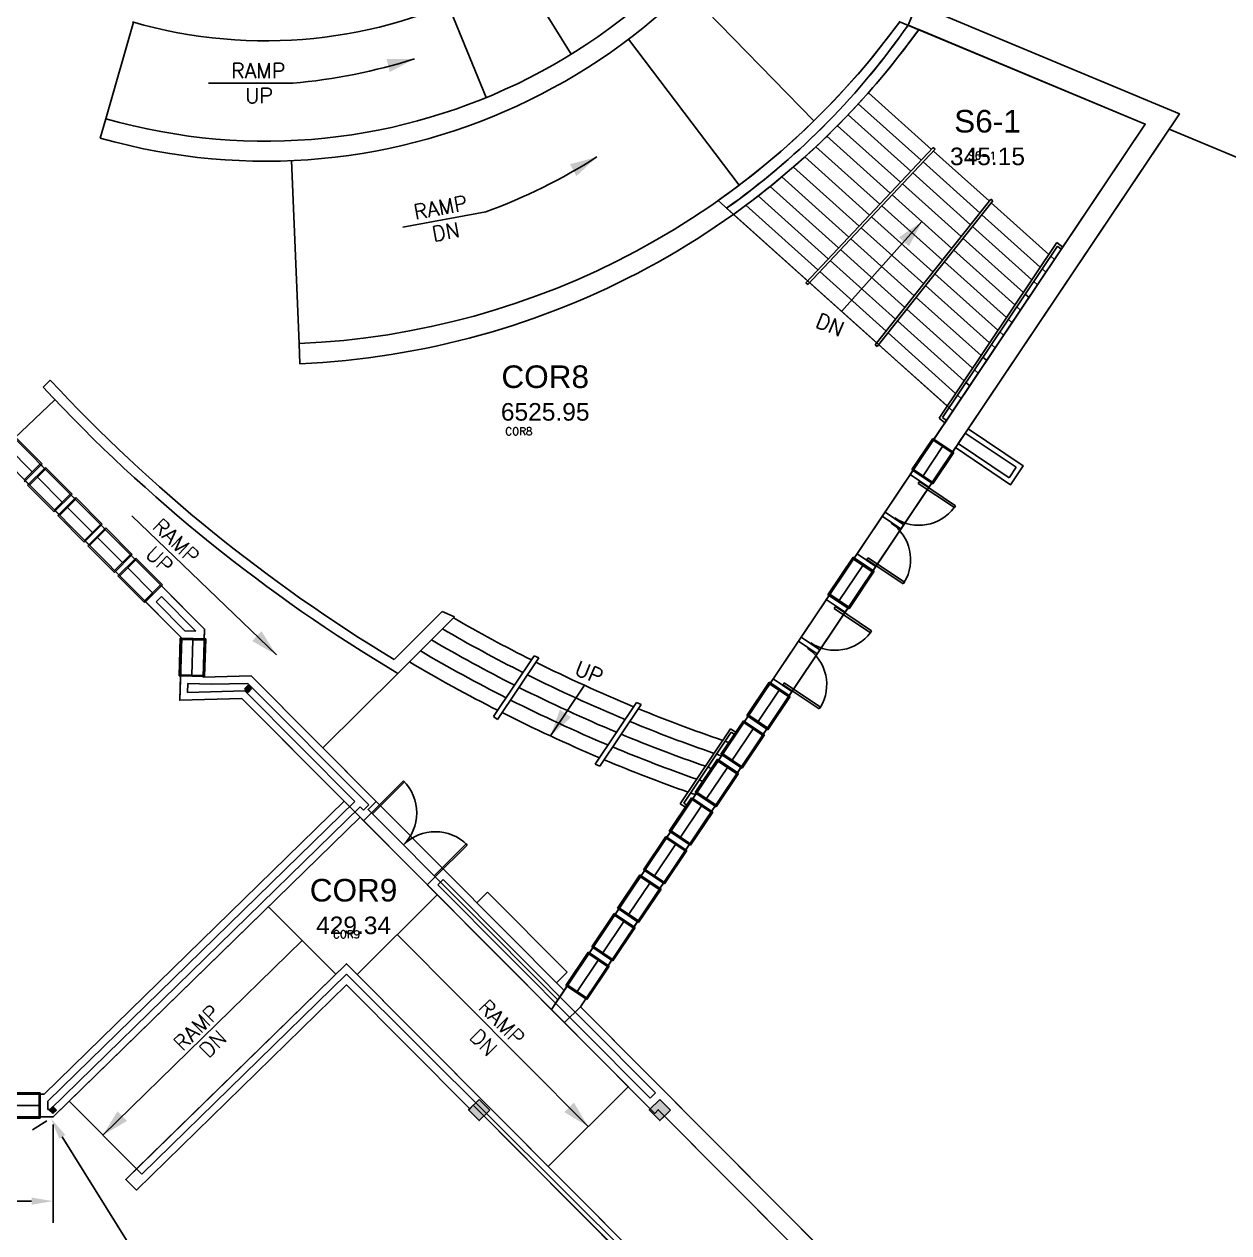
# Model space of a CAD drawing. Header units: inches. Extents: x -2145 to 3863, y -18090 to 4650.
# Drawn here: x 1543 to 2503, y -17205 to -16242 of the extents above; entities that cross this region are included whole.
import ezdxf
from ezdxf.enums import TextEntityAlignment as Align

# ---------------------------------------------------------------- set-up
doc = ezdxf.new("R2010")
doc.units = ezdxf.units.IN
doc.header["$LTSCALE"] = 48
doc.header["$MEASUREMENT"] = 0
doc.layers.get('Defpoints').update_dxf_attribs({"linetype": 'CONTINUOUS'})
for name, color, linetype in [('A-COLS', 1, 'CONTINUOUS'), ('A-COLS-GRID', 41, 'CONTINUOUS'), ('A-DOOR', 30, 'CONTINUOUS'), ('A-FLOR-STRS', 30, 'CONTINUOUS'), ('A-FURN', 41, 'CONTINUOUS'), ('A-ROOF', 1, 'CONTINUOUS'), ('A-WALLS', 1, 'CONTINUOUS'), ('A-WIN', 30, 'CONTINUOUS'), ('CAFM_BLDG_OTLN', 41, 'CONTINUOUS'), ('CAFM_Gross', 200, 'CONTINUOUS'), ('CAFM_ID', 8, 'CONTINUOUS'), ('CAFM_MeasuredGross', 50, 'CONTINUOUS'), ('CAFM_SPACE', 5, 'CONTINUOUS'), ('CAFM_Space_Label', 7, 'CONTINUOUS'), ('CAFM_SPACE_OLD', 7, 'CONTINUOUS'), ('DIM', 7, 'CONTINUOUS')]:
    doc.layers.add(name, color=color, linetype=linetype)
doc.styles.add('AISD-Dim', font='txt.shx', dxfattribs={"width": 0.85})
doc.styles.add('CAFM-TXT', font='txt.shx', dxfattribs={"height": 6})
doc.styles.add('ROMANS', font='ROMANS.shx')
doc.dimstyles.get("Standard").update_dxf_attribs({"dimtxt": 0.18, "dimasz": 0.18, "dimexe": 0.18, "dimexo": 0.0625, "dimgap": 0.09, "dimtad": 0, "dimtih": 1, "dimtoh": 1, "dimdec": 4, "dimzin": 0, "dimdsep": 46, "dimtxsty": 'STANDARD', "dimcen": 0.09, "dimadec": 0, "dimazin": 0, "dimtfac": 1, "dimtdec": 4, "dimtofl": 0, "dimtmove": 0, "dimatfit": 3, "dimfxl": 1, "dimtolj": 1, "dimtzin": 0, "dimarcsym": 0})

# ---------------------------------------------------------------- blocks, each defined once
blk = doc.blocks.new('*D79')
at = {"layer": 'Defpoints', "color": 0, "transparency": 16777216}
for p in [(702.6, -17113.59), (1565.93, -17112.47), (1565.93, -17179.6)]:
    blk.add_point(p, dxfattribs=at)
at = {"layer": 'DIM', "color": 140, "lineweight": -2, "transparency": 16777216}
for p, q in [((702.6, -17119.59), (702.6, -17196.88)), ((1565.93, -17118.47), (1565.93, -17196.88)), ((719.88, -17179.6), (1548.65, -17179.6))]:
    blk.add_line(p, q, dxfattribs=at)
at = {"layer": 'DIM', "color": 140, "transparency": 16777216}
for points in [[(719.88, -17176.72), (719.88, -17182.48), (702.6, -17179.6)], [(1548.65, -17176.72), (1548.65, -17182.48), (1565.93, -17179.6)]]:
    blk.add_solid(points, dxfattribs=at)
at = {"layer": 'DIM', "color": 50, "transparency": 16777216, "insert": (1134.26, -17167.6), "char_height": 12, "attachment_point": 5, "style": 'AISD-Dim'}
blk.add_mtext('\\A1;71\'-11"', dxfattribs=at)
blk = doc.blocks.new('*D80')
at = {"layer": 'Defpoints', "color": 0, "transparency": 16777216}
for p in [(1565.93, -17112.47), (1743.54, -17401.86), (1745.44, -17400.67)]:
    blk.add_point(p, dxfattribs=at)
at = {"layer": 'DIM', "color": 140, "lineweight": -2, "transparency": 16777216}
for p, q in [((1560.84, -17115.64), (1549.35, -17122.79)), ((1573.16, -17128.32), (1734.4, -17387.19)), ((1740.35, -17403.84), (1728.87, -17410.99))]:
    blk.add_line(p, q, dxfattribs=at)
at = {"layer": 'DIM', "color": 140, "transparency": 16777216}
for points in [[(1575.6, -17126.8), (1570.71, -17129.84), (1564.02, -17113.65)], [(1736.85, -17385.67), (1731.96, -17388.71), (1743.54, -17401.86)]]:
    blk.add_solid(points, dxfattribs=at)
at = {"layer": 'DIM', "color": 50, "transparency": 16777216, "insert": (1663.97, -17251.41), "char_height": 12, "attachment_point": 5, "rotation": 301.91762, "style": 'AISD-Dim'}
blk.add_mtext('\\A1;28\'-4"', dxfattribs=at)

msp = doc.modelspace()

# ---------------------------------------------------------------- linework, layer by layer
at = {"layer": 'A-COLS'}
for p, q in [((1718.47, -16771.29), (1721.3, -16768.47)), ((1721.3, -16768.47), (1724.13, -16771.3)), ((1721.29, -16774.12), (1718.47, -16771.29)), ((1724.13, -16771.3), (1721.29, -16774.12)), ((1562.76, -17106.96), (1565.6, -17104.14)), ((1565.59, -17109.79), (1562.76, -17106.96)), ((1568.42, -17106.97), (1565.59, -17109.79)), ((1565.6, -17104.14), (1568.42, -17106.97)), ((1897.1, -17106.93), (1905.6, -17098.46)), ((1905.56, -17115.43), (1897.1, -17106.93)), ((1914.07, -17106.96), (1905.56, -17115.43)), ((1905.6, -17098.46), (1914.07, -17106.96)), ((2041.13, -17106.93), (2049.63, -17098.46)), ((2049.6, -17115.43), (2041.13, -17106.93)), ((2058.1, -17106.96), (2049.6, -17115.43)), ((2049.63, -17098.46), (2058.1, -17106.96))]:
    msp.add_line(p, q, dxfattribs=at)
at = {"layer": 'A-COLS-GRID'}
for points in [[(1718.47, -16771.29), (1721.3, -16768.47), (1721.29, -16774.12), (1724.13, -16771.3)], [(1562.76, -17106.96), (1565.6, -17104.14), (1565.59, -17109.79), (1568.42, -17106.97)], [(1897.1, -17106.93), (1905.6, -17098.46), (1905.56, -17115.43), (1914.07, -17106.96)], [(2041.13, -17106.93), (2049.63, -17098.46), (2049.6, -17115.43), (2058.1, -17106.96)]]:
    msp.add_solid(points, dxfattribs=at)
at = {"layer": 'A-DOOR'}
for p, q in [((2255.61, -16607.54), (2256.56, -16606.13)), ((2256.56, -16606.13), (2285.41, -16625.5)), ((2284.46, -16626.91), (2255.61, -16607.54)), ((2285.41, -16625.5), (2284.46, -16626.91)), ((2215.75, -16666.93), (2214.8, -16668.34)), ((2214.8, -16668.34), (2243.65, -16687.7)), ((2244.6, -16686.29), (2215.75, -16666.93)), ((2243.65, -16687.7), (2244.6, -16686.29)), ((2188.73, -16707.18), (2189.68, -16705.77)), ((2217.58, -16726.54), (2188.73, -16707.18)), ((2189.68, -16705.77), (2218.53, -16725.13)), ((2218.53, -16725.13), (2217.58, -16726.54)), ((2148.87, -16766.57), (2147.93, -16767.98)), ((2147.93, -16767.98), (2176.78, -16787.34)), ((2177.72, -16785.93), (2148.87, -16766.57)), ((2176.78, -16787.34), (2177.72, -16785.93)), ((1819.74, -16870.14), (1845.25, -16844.74)), ((1846.04, -16845.54), (1820.53, -16870.94)), ((1845.25, -16844.74), (1846.04, -16845.54)), ((1820.53, -16870.94), (1819.74, -16870.14)), ((1895.26, -16894.96), (1869.75, -16920.36)), ((1896.06, -16895.76), (1895.26, -16894.96)), ((1870.55, -16921.16), (1896.06, -16895.76)), ((1869.75, -16920.36), (1870.55, -16921.16))]:
    msp.add_line(p, q, dxfattribs=at)
for centre, major_axis, start_param, end_param in [((2256.41, -16606.04), (-24.69, 24.69), 1.765051, 3.287275), ((2189.54, -16705.67), (-24.69, 24.69), 1.765051, 3.287275), ((1819.74, -16870.14), (-25.46, 25.46), 3.139498, 4.710295), ((1870.55, -16921.16), (25.46, 25.46), 6.281091, 7.851887)]:
    msp.add_ellipse(centre, major_axis=major_axis, ratio=1, start_param=start_param, end_param=end_param, dxfattribs=at)
at = {"layer": 'A-DOOR', "extrusion": (0, 0, -1)}
for centre in [(2214.66, -16668.24), (2147.78, -16767.88)]:
    msp.add_ellipse(centre, major_axis=(24.69, 24.69), ratio=1, start_param=-0.194255, end_param=1.327968, dxfattribs=at)
at = {"layer": 'A-FLOR-STRS'}
for p, q in [((1936.89, -16197.47), (1978.92, -16265.54)), ((2070.5, -16214.15), (2172.51, -16318.6)), ((1880.73, -16226.07), (1911.06, -16300.1)), ((1607.86, -16316.94), (1629.8, -16240.01)), ((2024.7, -16253.56), (2112.78, -16370)), ((1756.96, -16288.68), (1689.85, -16288.68)), ((2266.28, -16341.34), (2215.91, -16296.2)), ((2258.05, -16350.08), (2207.88, -16305.11)), ((2249.81, -16358.81), (2199.68, -16313.87)), ((2241.58, -16367.55), (2191.3, -16322.49)), ((2233.35, -16376.28), (2182.77, -16330.95)), ((2267.65, -16339.89), (2166.11, -16447.62)), ((2269.14, -16341.22), (2167.6, -16448.95)), ((2225.11, -16385.02), (2174.06, -16339.26)), ((2269.14, -16341.22), (2267.65, -16339.89)), ((2312.44, -16382.72), (2267.77, -16342.68)), ((1762.15, -16496.16), (1755.85, -16350.29)), ((2208.65, -16402.49), (2156.14, -16355.43)), ((2216.88, -16393.75), (2165.18, -16347.42)), ((2304.95, -16392.12), (2259.54, -16351.41)), ((2200.41, -16411.22), (2146.92, -16363.28)), ((2297.47, -16401.53), (2251.3, -16360.15)), ((2192.18, -16419.96), (2137.53, -16370.98)), ((2289.98, -16410.93), (2243.07, -16368.88)), ((2183.94, -16428.69), (2127.97, -16378.52)), ((2313.69, -16381.15), (2221.36, -16497.14)), ((2315.18, -16382.49), (2222.85, -16498.48)), ((2282.5, -16420.34), (2234.84, -16377.62)), ((2315.18, -16382.49), (2313.69, -16381.15)), ((2359.77, -16425.14), (2313.93, -16384.05)), ((1910.76, -16391.21), (1844.75, -16403.32)), ((2167.48, -16446.16), (2108.32, -16393.14)), ((2175.71, -16437.43), (2118.23, -16385.91)), ((2275.01, -16429.74), (2226.6, -16386.35)), ((2353.02, -16435.2), (2306.45, -16393.46)), ((2258.67, -16398.98), (2194.59, -16470.46)), ((2260.04, -16448.55), (2210.14, -16403.82)), ((2267.53, -16439.15), (2218.37, -16395.09)), ((2346.26, -16445.26), (2298.96, -16402.86)), ((2252.55, -16457.96), (2201.9, -16412.56)), ((2339.51, -16455.32), (2291.47, -16412.27)), ((2245.07, -16467.36), (2193.67, -16421.29)), ((2366.22, -16415.53), (2272.28, -16555.48)), ((2366.67, -16418.45), (2274.97, -16555.07)), ((2332.76, -16465.38), (2283.99, -16421.67)), ((2370.93, -16419.28), (2366.22, -16415.53)), ((2369.68, -16420.84), (2366.67, -16418.45)), ((2237.58, -16476.77), (2185.43, -16430.03)), ((2326, -16475.44), (2276.5, -16431.08)), ((2364.28, -16429.18), (2361.27, -16426.48)), ((2230.1, -16486.17), (2177.2, -16438.76)), ((2319.25, -16485.51), (2269.02, -16440.48)), ((2357.53, -16439.24), (2354.52, -16436.55)), ((2167.6, -16448.95), (2166.11, -16447.62)), ((2222.61, -16495.58), (2168.97, -16447.5)), ((2312.5, -16495.57), (2261.53, -16449.89)), ((2350.77, -16449.3), (2347.77, -16446.61)), ((2305.74, -16505.63), (2254.05, -16459.29)), ((2344.02, -16459.37), (2341.01, -16456.67)), ((2298.99, -16515.69), (2246.56, -16468.7)), ((2337.27, -16469.43), (2334.26, -16466.73)), ((2292.23, -16525.75), (2239.07, -16478.1)), ((2330.51, -16479.49), (2327.51, -16476.79)), ((2285.48, -16535.81), (2231.59, -16487.51)), ((2323.76, -16489.55), (2320.75, -16486.85)), ((2222.85, -16498.48), (2221.36, -16497.14)), ((2278.73, -16545.88), (2224.1, -16496.91)), ((2317.01, -16499.61), (2314, -16496.92)), ((2310.25, -16509.67), (2307.25, -16506.98)), ((2303.5, -16519.73), (2300.49, -16517.04)), ((2296.75, -16529.8), (2293.74, -16527.1)), ((2289.99, -16539.86), (2286.99, -16537.16)), ((1535.05, -16571.5), (1567.23, -16540.86)), ((2283.24, -16549.92), (2280.23, -16547.22)), ((2276.99, -16559.23), (2272.28, -16555.48)), ((2278.11, -16557.56), (2274.97, -16555.07)), ((1743.83, -16744.23), (1628.46, -16633.36)), ((1949.44, -16744.91), (1916.87, -16793.43)), ((1953.04, -16746.71), (1920.19, -16795.66)), ((1949.44, -16744.91), (1953.04, -16746.71)), ((1840.7, -16758.95), (1780.96, -16818.44)), ((1962.34, -16808.87), (1989.45, -16768.5)), ((2030.99, -16782.18), (1998.05, -16831.26)), ((2034.77, -16783.73), (2001.8, -16832.85)), ((2030.99, -16782.18), (2034.77, -16783.73)), ((1916.87, -16793.43), (1920.19, -16795.66)), ((2106.05, -16803.14), (2065.92, -16862.92)), ((2106.59, -16805.92), (2068.7, -16862.38)), ((2111.03, -16806.48), (2106.05, -16803.14)), ((2109.92, -16808.15), (2106.59, -16805.92)), ((1998.05, -16831.26), (2001.8, -16832.85)), ((2070.9, -16866.27), (2065.92, -16862.92)), ((2072.02, -16864.61), (2068.7, -16862.38)), ((1808.24, -16998.89), (1872.01, -16935.38)), ((1737.55, -16944.92), (1791.18, -16998.77)), ((1605.51, -17126.93), (1764.37, -16971.84)), ((1992.54, -17120.19), (1840.12, -16967.14)), ((1960.65, -17151.95), (2024.42, -17088.44)), ((1578.69, -17100), (1632.32, -17153.86))]:
    msp.add_line(p, q, dxfattribs=at)
for centre, radius, start, end in [((1714.85, -15826.6), 464, 275.20693, 287.44129), ((1750.9, -15955.62), 464, 290.15312, 302.38748), ((2495.9, -15656.9), 1221.54, 239.99726, 243.30757), ((2495.9, -15656.9), 1233.54, 239.84674, 243.23739), ((2495.9, -15656.9), 1257.54, 239.55462, 243.10106), ((2495.9, -15656.9), 1245.54, 239.69923, 243.16857), ((2495.9, -15656.9), 1269.54, 239.41284, 243.03485), ((2495.9, -15656.9), 1221.54, 243.49671, 247.51414), ((2495.9, -15656.9), 1233.54, 243.42466, 247.40193), ((2495.9, -15656.9), 1245.54, 243.354, 247.29193), ((2495.9, -15656.9), 1257.54, 243.28471, 247.18407), ((2495.9, -15656.9), 1221.54, 247.70558, 251.07936), ((2495.9, -15656.9), 1269.54, 243.21673, 247.07829), ((2495.9, -15656.9), 1233.54, 247.59144, 250.93059), ((2495.9, -15656.9), 1245.54, 247.47954, 250.78479), ((2495.9, -15656.9), 1257.54, 247.36982, 250.64186), ((2495.9, -15656.9), 1221.54, 251.17648, 251.37085), ((2495.9, -15656.9), 1269.54, 247.26222, 250.50172), ((2495.9, -15656.9), 1233.54, 251.0267, 251.21904), ((2495.9, -15656.9), 1245.54, 250.8799, 251.07026), ((2495.9, -15656.9), 1257.54, 250.73601, 250.92442), ((2495.9, -15656.9), 1269.54, 250.59492, 250.78143)]:
    msp.add_arc(centre, radius, start, end, dxfattribs=at)
for points in [[(1853.93, -16269.27), (1834.28, -16279.74), (1831.66, -16269.26)], [(1999.44, -16347.44), (1983.16, -16362.63), (1977.92, -16353.18)], [(2258.67, -16398.98), (2248.27, -16418.67), (2240.23, -16411.46)], [(1743.83, -16744.23), (1732, -16725.37), (1724.51, -16733.16)], [(1962.34, -16808.87), (1969.9, -16787.92), (1978.86, -16793.94)], [(1992.54, -17120.19), (1973.47, -17108.7), (1981.12, -17101.08)], [(1605.51, -17126.93), (1617.19, -17107.98), (1624.74, -17115.71)]]:
    msp.add_solid(points, dxfattribs=at)
at = {"layer": 'A-FURN'}
for p, q in [((1912.24, -16933.27), (1903.74, -16941.74)), ((1975.75, -16997.04), (1912.24, -16933.27)), ((1975.75, -16997.04), (1967.24, -17005.51))]:
    msp.add_line(p, q, dxfattribs=at)
at = {"layer": 'A-ROOF'}
for points in [[(2263.75, -16229.66), (2463.9, -16313.06), (1986.29, -17024.63), (1973.53, -17037.33), (1716.34, -16779.06), (1666.84, -16780.37), (1668.36, -16730.88), (1518.77, -16580.66), (1469.27, -16581.97), (1470.78, -16532.47), (1340.56, -16401.71), (1348.06, -16383.72), (1531.29, -15943.97)], [(597.6, -17277.01), (597.6, -17192.47), (695.6, -17094.47), (838.6, -17094.47), (872.6, -17060.47), (906.6, -17094.47), (1078.6, -17094.47), (1112.6, -17060.47), (1146.6, -17094.47), (1318.6, -17094.47), (1352.6, -17060.47), (1386.6, -17094.47), (1558.6, -17094.47), (1797.84, -16860.9), (1973.53, -17037.33), (1986.29, -17024.63), (2473.59, -17513.98), (1979.65, -18007.92), (1495.57, -18007.92), (1324.84, -17836.47), (597.6, -17836.47), (597.6, -17351.93)]]:
    msp.add_lwpolyline(points, dxfattribs=at)
at = {"layer": 'A-WALLS'}
for p, q in [((2463.9, -16313.06), (2263.75, -16229.66)), ((2436.73, -16321.24), (2240.21, -16239.36)), ((1603.47, -16332.33), (1607.86, -16316.94)), ((2463.9, -16313.06), (2295.4, -16564.11)), ((2436.73, -16321.24), (2268.19, -16572.34)), ((1762.54, -16512.16), (1762.15, -16496.16)), ((1557.8, -16530.84), (1563.47, -16525.19)), ((2293.17, -16567.43), (2287.59, -16575.73)), ((2293.17, -16567.43), (2333.85, -16594.74)), ((2295.4, -16564.11), (2339.4, -16593.64)), ((2283.14, -16582.37), (2268.19, -16572.34)), ((2287.59, -16575.73), (2328.28, -16603.04)), ((2285.36, -16579.05), (2283.14, -16582.37)), ((2285.36, -16579.05), (2329.37, -16608.59)), ((1543.46, -16605.46), (1556.22, -16592.76)), ((1559.04, -16595.59), (1546.28, -16608.29)), ((1559.04, -16595.59), (1556.22, -16592.76)), ((2333.85, -16594.74), (2328.28, -16603.04)), ((2339.4, -16593.64), (2329.37, -16608.59)), ((1546.28, -16608.29), (1543.46, -16605.46)), ((2251.47, -16597.25), (2249.24, -16600.57)), ((2249.24, -16600.57), (2264.19, -16610.6)), ((2266.42, -16607.28), (2251.47, -16597.25)), ((2266.42, -16607.28), (2264.19, -16610.6)), ((1580.21, -16616.85), (1567.45, -16629.55)), ((1570.28, -16632.38), (1583.03, -16619.68)), ((1583.03, -16619.68), (1580.21, -16616.85)), ((1570.28, -16632.38), (1567.45, -16629.55)), ((2229.18, -16630.46), (2226.95, -16633.78)), ((2241.89, -16643.82), (2226.95, -16633.78)), ((2229.18, -16630.46), (2244.12, -16640.49)), ((1591.44, -16653.64), (1604.2, -16640.94)), ((1607.02, -16643.78), (1594.27, -16656.48)), ((1607.02, -16643.78), (1604.2, -16640.94)), ((2244.12, -16640.49), (2241.89, -16643.82)), ((1594.27, -16656.48), (1591.44, -16653.64)), ((2206.89, -16663.67), (2204.66, -16667)), ((2206.89, -16663.67), (2221.83, -16673.71)), ((1628.19, -16665.03), (1615.44, -16677.73)), ((1618.26, -16680.57), (1631.01, -16667.87)), ((1631.01, -16667.87), (1628.19, -16665.03)), ((2204.66, -16667), (2219.6, -16677.03)), ((2221.83, -16673.71), (2219.6, -16677.03)), ((1618.26, -16680.57), (1615.44, -16677.73)), ((1639.43, -16701.83), (1652.18, -16689.12)), ((1686.59, -16723.67), (1652.18, -16689.12)), ((1668.36, -16730.88), (1639.43, -16701.83)), ((1647.91, -16701.84), (1652.16, -16697.61)), ((1670.93, -16724.95), (1647.91, -16701.84)), ((1679.66, -16725.22), (1652.16, -16697.61)), ((2184.59, -16696.89), (2182.36, -16700.21)), ((2197.31, -16710.24), (2182.36, -16700.21)), ((2184.59, -16696.89), (2199.54, -16706.92)), ((1837.69, -16747.83), (1875.96, -16709.73)), ((1875.96, -16709.73), (1885.95, -16713.89)), ((2199.54, -16706.92), (2197.31, -16710.24)), ((1840.7, -16758.95), (1885.95, -16713.89)), ((1668.36, -16730.88), (1686.35, -16731.43)), ((1668.36, -16730.88), (1668.36, -16730.97)), ((1670.93, -16724.95), (1679.66, -16725.22)), ((1686.59, -16723.67), (1686.35, -16731.52)), ((2162.3, -16730.1), (2160.07, -16733.42)), ((2177.25, -16740.13), (2162.3, -16730.1)), ((2160.07, -16733.42), (2175.02, -16743.45)), ((2177.25, -16740.13), (2175.02, -16743.45)), ((1666.84, -16780.37), (1667.44, -16760.95)), ((1685.43, -16761.51), (1667.44, -16760.95)), ((1673.03, -16774.21), (1673.25, -16767.14)), ((1691.86, -16767.71), (1673.25, -16767.14)), ((1723.62, -16760.86), (1685.42, -16761.87)), ((1685.42, -16761.87), (1685.43, -16761.51)), ((1721.19, -16766.93), (1691.86, -16767.71)), ((1721.19, -16766.93), (1817.63, -16863.77)), ((1723.62, -16760.86), (1826.12, -16863.79)), ((2140.01, -16763.31), (2137.78, -16766.63)), ((2152.72, -16776.66), (2137.78, -16766.63)), ((2154.95, -16773.34), (2140.01, -16763.31)), ((1716.34, -16779.06), (1666.84, -16780.37)), ((1718.77, -16773), (1673.03, -16774.21)), ((1716.34, -16779.06), (1797.84, -16860.9)), ((1718.77, -16773), (1806.37, -16860.96)), ((2154.95, -16773.34), (2152.72, -16776.66)), ((2119.95, -16793.2), (2117.16, -16797.35)), ((2117.16, -16797.35), (2132.1, -16807.39)), ((2134.89, -16803.23), (2119.95, -16793.2)), ((2134.89, -16803.23), (2132.1, -16807.39)), ((2099.32, -16823.92), (2096.54, -16828.08)), ((2111.48, -16838.11), (2096.54, -16828.08)), ((2099.32, -16823.92), (2114.27, -16833.96)), ((2114.27, -16833.96), (2111.48, -16838.11)), ((2078.7, -16854.64), (2075.92, -16858.8)), ((2093.65, -16864.68), (2078.7, -16854.64)), ((1558.6, -17094.47), (1797.84, -16860.9)), ((1561.6, -17099.92), (1806.37, -16860.96)), ((1563.49, -17106.47), (1810.6, -16865.22)), ((1810.6, -16865.22), (1813.38, -16868.01)), ((1826.12, -16863.79), (1813.36, -16876.49)), ((1817.63, -16863.77), (1813.38, -16868.01)), ((2075.92, -16858.8), (2090.86, -16868.83)), ((2093.65, -16864.68), (2090.86, -16868.83)), ((1565.93, -17112.47), (1810.54, -16873.66)), ((1810.54, -16873.66), (1813.36, -16876.49)), ((2058.08, -16885.37), (2055.3, -16889.52)), ((2058.08, -16885.37), (2073.03, -16895.4)), ((2070.24, -16899.55), (2055.3, -16889.52)), ((2073.03, -16895.4), (2070.24, -16899.55)), ((1876.92, -16914.81), (1864.17, -16927.51)), ((1973.34, -17011.63), (1876.92, -16914.81)), ((1876.91, -16923.29), (1872.65, -16927.53)), ((2046.26, -17093.36), (1876.91, -16923.29)), ((2037.46, -16916.09), (2034.68, -16920.24)), ((2034.68, -16920.24), (2049.62, -16930.27)), ((2052.41, -16926.12), (2037.46, -16916.09)), ((2045.51, -17109.62), (1864.17, -16927.51)), ((2042.01, -17097.59), (1872.65, -16927.53)), ((2052.41, -16926.12), (2049.62, -16930.27)), ((2016.84, -16946.81), (2014.06, -16950.96)), ((2029, -16960.99), (2014.06, -16950.96)), ((2016.84, -16946.81), (2031.79, -16956.84)), ((2031.79, -16956.84), (2029, -16960.99)), ((1996.22, -16977.53), (1993.44, -16981.68)), ((1993.44, -16981.68), (2008.38, -16991.71)), ((2011.17, -16987.56), (1996.22, -16977.53)), ((1623.74, -17162.24), (1799.77, -16990.39)), ((1799.77, -16990.39), (2060.65, -17252.36)), ((2011.17, -16987.56), (2008.38, -16991.71)), ((1632.2, -17170.75), (1799.65, -17007.27)), ((1799.65, -17007.27), (1898, -17106.03)), ((1973.34, -17011.63), (1975.6, -17008.25)), ((1975.6, -17008.25), (1990.55, -17018.28)), ((1986.29, -17024.63), (1990.55, -17018.28)), ((1986.29, -17024.63), (2473.59, -17513.98)), ((1558.6, -17094.47), (1555.6, -17094.47)), ((1555.6, -17112.47), (1555.6, -17094.47)), ((2042.01, -17097.59), (2046.26, -17093.36)), ((1561.6, -17106.47), (1561.6, -17099.92)), ((1563.49, -17106.47), (1561.6, -17106.47)), ((1898, -17106.03), (1900.83, -17103.21)), ((1900.83, -17103.21), (2047.92, -17250.92)), ((2045.51, -17109.62), (2048.35, -17106.8)), ((2048.35, -17106.8), (2153.92, -17212.81)), ((2049.6, -17115.43), (2058.1, -17106.96)), ((1565.93, -17112.47), (1555.6, -17112.47)), ((1623.74, -17162.24), (1632.2, -17170.75))]:
    msp.add_line(p, q, dxfattribs=at)
for centre, radius, start, end in [((1735.13, -15870.74), 384, 253.95959, 339.76802), ((1735.13, -15870.74), 464, 254.07977, 339.85041), ((1735.13, -15870.74), 480, 254.07977, 337.85747), ((1735.13, -15870.74), 626, 272.47323, 323.89288), ((1735.13, -15870.74), 642, 272.44689, 324.23511), ((2495.9, -15656.9), 1274.12, 222.96005, 238.89551), ((2495.9, -15656.9), 1282.12, 222.97203, 239.26717)]:
    msp.add_arc(centre, radius, start, end, dxfattribs=at)
at = {"layer": 'A-WIN'}
for p, q in [((1535.85, -16570.71), (1557.01, -16591.96)), ((2267.26, -16571.71), (2250.54, -16596.62)), ((2284.07, -16583), (2267.26, -16571.71)), ((2268.19, -16572.34), (2267.67, -16573.12)), ((2267.67, -16573.12), (2282.61, -16583.15)), ((1549.18, -16598.44), (1529.33, -16578.51)), ((2275.14, -16578.14), (2259.47, -16601.49)), ((2267.35, -16607.91), (2284.07, -16583)), ((2283.14, -16582.37), (2282.61, -16583.15)), ((1557.01, -16591.96), (1542.67, -16606.25)), ((1542.8, -16604.79), (1555.56, -16592.09)), ((1545.49, -16609.09), (1559.84, -16594.8)), ((1559.7, -16596.26), (1546.95, -16608.96)), ((1556.22, -16592.76), (1555.56, -16592.09)), ((1559.04, -16595.59), (1559.7, -16596.26)), ((1559.84, -16594.8), (1581.01, -16616.06)), ((2250.54, -16596.62), (2267.35, -16607.91)), ((2251.47, -16597.25), (2251.99, -16596.47)), ((2266.94, -16606.5), (2251.99, -16596.47)), ((1543.46, -16605.46), (1542.8, -16604.79)), ((1573.17, -16622.54), (1553.32, -16602.61)), ((2266.42, -16607.28), (2266.94, -16606.5)), ((1566.66, -16630.34), (1545.49, -16609.09)), ((1546.28, -16608.29), (1546.95, -16608.96)), ((1581.01, -16616.06), (1566.66, -16630.34)), ((1566.79, -16628.89), (1579.55, -16616.18)), ((1580.21, -16616.85), (1579.55, -16616.18)), ((1569.48, -16633.18), (1583.83, -16618.89)), ((1583.69, -16620.35), (1570.94, -16633.05)), ((1583.03, -16619.68), (1583.69, -16620.35)), ((1583.83, -16618.89), (1605, -16640.15)), ((1567.45, -16629.55), (1566.79, -16628.89)), ((1590.65, -16654.44), (1569.48, -16633.18)), ((1570.28, -16632.38), (1570.94, -16633.05)), ((1597.16, -16646.63), (1577.31, -16626.7)), ((1605, -16640.15), (1590.65, -16654.44)), ((1590.78, -16652.98), (1603.54, -16640.28)), ((1593.47, -16657.27), (1607.82, -16642.98)), ((1607.68, -16644.44), (1594.93, -16657.14)), ((1604.2, -16640.94), (1603.54, -16640.28)), ((1607.02, -16643.78), (1607.68, -16644.44)), ((1607.82, -16642.98), (1628.99, -16664.24)), ((1591.44, -16653.64), (1590.78, -16652.98)), ((1621.15, -16670.72), (1601.31, -16650.79)), ((1614.64, -16678.53), (1593.47, -16657.27)), ((1594.27, -16656.48), (1594.93, -16657.14)), ((1628.99, -16664.24), (1614.64, -16678.53)), ((1614.77, -16677.07), (1627.53, -16664.37)), ((1628.19, -16665.03), (1627.53, -16664.37)), ((1617.46, -16681.36), (1631.81, -16667.07)), ((1631.67, -16668.53), (1618.92, -16681.23)), ((1631.01, -16667.87), (1631.67, -16668.53)), ((1631.81, -16667.07), (1652.98, -16688.33)), ((2203.72, -16666.37), (2183.66, -16696.26)), ((2211.5, -16672.95), (2192.69, -16700.97)), ((2220.54, -16677.65), (2203.72, -16666.37)), ((2204.66, -16667), (2204.03, -16667.93)), ((2204.03, -16667.93), (2218.97, -16677.96)), ((1615.44, -16677.73), (1614.77, -16677.07)), ((1638.63, -16702.62), (1617.46, -16681.36)), ((1618.26, -16680.57), (1618.92, -16681.23)), ((1645.14, -16694.81), (1625.3, -16674.88)), ((2200.47, -16707.55), (2220.54, -16677.65)), ((2219.6, -16677.03), (2218.97, -16677.96)), ((1652.98, -16688.33), (1638.63, -16702.62)), ((1638.77, -16701.16), (1651.52, -16688.46)), ((1652.18, -16689.12), (1651.52, -16688.46)), ((1639.43, -16701.83), (1638.77, -16701.16)), ((2183.66, -16696.26), (2200.47, -16707.55)), ((2184.59, -16696.89), (2185.22, -16695.95)), ((2200.17, -16705.98), (2185.22, -16695.95)), ((2199.54, -16706.92), (2200.17, -16705.98)), ((1667.23, -16730.93), (1666.31, -16760.92)), ((1687.47, -16731.55), (1667.23, -16730.93)), ((1668.36, -16730.97), (1668.33, -16731.91)), ((1686.35, -16731.52), (1686.32, -16732.46)), ((1686.55, -16761.54), (1687.47, -16731.55)), ((1668.33, -16731.91), (1686.32, -16732.46)), ((1677.32, -16732.18), (1676.46, -16760.29)), ((1667.44, -16760.95), (1667.46, -16760.02)), ((1685.46, -16760.57), (1667.46, -16760.02)), ((1685.43, -16761.51), (1685.46, -16760.57)), ((1666.31, -16760.92), (1686.55, -16761.54)), ((2136.85, -16766.01), (2119.01, -16792.58)), ((2153.66, -16777.29), (2136.85, -16766.01)), ((2137.78, -16766.63), (2137.22, -16767.46)), ((2137.22, -16767.46), (2152.17, -16777.49)), ((2144.69, -16772.48), (2127.98, -16797.39)), ((2135.82, -16803.86), (2153.66, -16777.29)), ((2152.72, -16776.66), (2152.17, -16777.49)), ((2116.22, -16796.73), (2098.39, -16823.3)), ((2133.04, -16808.01), (2116.22, -16796.73)), ((2117.16, -16797.35), (2116.6, -16798.18)), ((2116.6, -16798.18), (2131.55, -16808.22)), ((2119.01, -16792.58), (2135.82, -16803.86)), ((2119.95, -16793.2), (2120.5, -16792.37)), ((2135.45, -16802.4), (2120.5, -16792.37)), ((2124.07, -16803.2), (2107.35, -16828.11)), ((2115.2, -16834.58), (2133.04, -16808.01)), ((2132.1, -16807.39), (2131.55, -16808.22)), ((2134.89, -16803.23), (2135.45, -16802.4)), ((2095.6, -16827.45), (2077.77, -16854.02)), ((2112.42, -16838.73), (2095.6, -16827.45)), ((2096.54, -16828.08), (2095.98, -16828.91)), ((2098.39, -16823.3), (2115.2, -16834.58)), ((2099.32, -16823.92), (2099.88, -16823.09)), ((2114.83, -16833.12), (2099.88, -16823.09)), ((2103.45, -16833.92), (2086.73, -16858.83)), ((2095.98, -16828.91), (2110.93, -16838.94)), ((2114.27, -16833.96), (2114.83, -16833.12)), ((2094.58, -16865.3), (2112.42, -16838.73)), ((2111.48, -16838.11), (2110.93, -16838.94)), ((2077.77, -16854.02), (2094.58, -16865.3)), ((2078.7, -16854.64), (2079.26, -16853.81)), ((2094.21, -16863.85), (2079.26, -16853.81)), ((2074.98, -16858.17), (2057.15, -16884.74)), ((2082.83, -16864.64), (2066.11, -16889.55)), ((2091.8, -16869.46), (2074.98, -16858.17)), ((2075.92, -16858.8), (2075.36, -16859.63)), ((2075.36, -16859.63), (2090.31, -16869.66)), ((2093.65, -16864.68), (2094.21, -16863.85)), ((2073.96, -16896.02), (2091.8, -16869.46)), ((2090.86, -16868.83), (2090.31, -16869.66)), ((2057.15, -16884.74), (2073.96, -16896.02)), ((2058.08, -16885.37), (2058.64, -16884.54)), ((2073.59, -16894.57), (2058.64, -16884.54)), ((2054.36, -16888.89), (2036.53, -16915.46)), ((2062.21, -16895.36), (2045.49, -16920.27)), ((2071.18, -16900.18), (2054.36, -16888.89)), ((2055.3, -16889.52), (2054.74, -16890.35)), ((2054.74, -16890.35), (2069.69, -16900.38)), ((2073.03, -16895.4), (2073.59, -16894.57)), ((2053.34, -16926.75), (2071.18, -16900.18)), ((2070.24, -16899.55), (2069.69, -16900.38)), ((2033.74, -16919.61), (2015.91, -16946.18)), ((2050.56, -16930.9), (2033.74, -16919.61)), ((2034.68, -16920.24), (2034.12, -16921.07)), ((2034.12, -16921.07), (2049.06, -16931.1)), ((2036.53, -16915.46), (2053.34, -16926.75)), ((2037.46, -16916.09), (2038.02, -16915.26)), ((2052.97, -16925.29), (2038.02, -16915.26)), ((2041.59, -16926.09), (2024.87, -16950.99)), ((2032.72, -16957.47), (2050.56, -16930.9)), ((2049.62, -16930.27), (2049.06, -16931.1)), ((2052.41, -16926.12), (2052.97, -16925.29)), ((2013.12, -16950.33), (1995.29, -16976.9)), ((2029.94, -16961.62), (2013.12, -16950.33)), ((2014.06, -16950.96), (2013.5, -16951.79)), ((2013.5, -16951.79), (2028.44, -16961.82)), ((2015.91, -16946.18), (2032.72, -16957.47)), ((2016.84, -16946.81), (2017.4, -16945.98)), ((2032.35, -16956.01), (2017.4, -16945.98)), ((2020.97, -16956.81), (2004.25, -16981.72)), ((2012.1, -16988.19), (2029.94, -16961.62)), ((2029, -16960.99), (2028.44, -16961.82)), ((2031.79, -16956.84), (2032.35, -16956.01)), ((1992.5, -16981.05), (1974.67, -17007.62)), ((2009.32, -16992.34), (1992.5, -16981.05)), ((1993.44, -16981.68), (1992.88, -16982.51)), ((1995.29, -16976.9), (2012.1, -16988.19)), ((1996.22, -16977.53), (1996.78, -16976.7)), ((2011.73, -16986.73), (1996.78, -16976.7)), ((2000.35, -16987.53), (1983.63, -17012.44)), ((1992.88, -16982.51), (2007.82, -16992.54)), ((2008.38, -16991.71), (2007.82, -16992.54)), ((2011.17, -16987.56), (2011.73, -16986.73)), ((1991.48, -17018.91), (2009.32, -16992.34)), ((1974.67, -17007.62), (1991.48, -17018.91)), ((1975.6, -17008.25), (1976.16, -17007.42)), ((1991.1, -17017.45), (1976.16, -17007.42)), ((1990.55, -17018.28), (1991.1, -17017.45)), ((1555.6, -17093.34), (1525.6, -17093.34)), ((1555.6, -17094.47), (1554.66, -17094.47)), ((1554.66, -17094.47), (1554.66, -17112.47)), ((1555.6, -17113.59), (1555.6, -17093.34)), ((1554.66, -17103.47), (1526.54, -17103.47)), ((1525.6, -17113.59), (1555.6, -17113.59)), ((1555.6, -17112.47), (1554.66, -17112.47))]:
    msp.add_line(p, q, dxfattribs=at)
at = {"layer": 'CAFM_BLDG_OTLN'}
for points in [[(2455.77, -16325.17), (3370.06, -16706.13), (3785.44, -15709.21), (3475.29, -15579.98), (3862.98, -14649.51), (3861.56, -14652.92), (3059.91, -14318.9)], [(597.6, -17836.47), (1324.84, -17836.47), (1495.57, -18007.92), (1979.65, -18007.92), (2298.23, -17689.34), (2212.85, -17603.6), (2330.23, -17486.22), (2405.73, -17562.04), (2400.07, -17567.7), (2409.95, -17577.62), (2473.59, -17513.98), (1986.29, -17024.63), (2455.77, -16325.17), (3370.06, -16706.13), (3785.44, -15709.21)], [(597.6, -17836.47), (1324.84, -17836.47), (1495.57, -18007.92), (1979.65, -18007.92), (2298.23, -17689.34), (2212.85, -17603.6), (2330.23, -17486.22), (2405.73, -17562.04), (2400.07, -17567.7), (2409.95, -17577.62), (2473.59, -17513.98), (1986.29, -17024.63), (2455.77, -16325.17), (3370.06, -16706.13), (3785.44, -15709.21)], [(597.6, -17836.47), (1324.84, -17836.47), (1495.57, -18007.92), (1979.65, -18007.92), (2298.23, -17689.34), (2212.85, -17603.6), (2330.23, -17486.22), (2405.73, -17562.04), (2400.07, -17567.7), (2409.95, -17577.62), (2473.59, -17513.98), (1986.29, -17024.63), (2455.77, -16325.17), (3370.06, -16706.13), (3785.44, -15709.21)], [(1531.29, -15943.97), (1340.56, -16401.72), (1470.78, -16532.56), (1469.27, -16581.97), (1518.77, -16580.66), (1668.36, -16730.97), (1666.84, -16780.37), (1716.34, -16779.06), (1797.84, -16860.9), (1558.6, -17094.47), (1386.54, -17094.41), (1352.6, -17060.47), (1318.6, -17094.47), (1146.6, -17094.47), (1112.6, -17060.47), (1078.6, -17094.47), (906.54, -17094.41), (872.6, -17060.47)], [(1531.29, -15943.97), (1340.56, -16401.72), (1470.78, -16532.56), (1469.27, -16581.97), (1518.77, -16580.66), (1668.36, -16730.97), (1666.84, -16780.37), (1716.34, -16779.06), (1797.84, -16860.9), (1558.6, -17094.47), (1386.54, -17094.41), (1352.6, -17060.47), (1318.6, -17094.47), (1146.6, -17094.47), (1112.6, -17060.47), (1078.6, -17094.47), (906.54, -17094.41), (872.6, -17060.47)], [(1531.29, -15943.97), (1340.56, -16401.72), (1470.78, -16532.56), (1469.27, -16581.97), (1518.77, -16580.66), (1668.36, -16730.97), (1666.84, -16780.37), (1716.34, -16779.06), (1797.84, -16860.9), (1558.6, -17094.47), (1386.54, -17094.41), (1352.6, -17060.47), (1318.6, -17094.47), (1146.6, -17094.47), (1112.6, -17060.47), (1078.6, -17094.47), (906.54, -17094.41), (872.6, -17060.47)]]:
    msp.add_lwpolyline(points, dxfattribs=at)
at = {"layer": 'CAFM_Gross'}
for points in [[(1531.29, -15943.97), (1348.06, -16383.72), (1311.4, -16346.91), (1303.9, -16364.89), (1470.78, -16532.56), (1469.27, -16581.97), (1518.77, -16580.66), (1668.36, -16730.97), (1666.84, -16780.37), (1716.34, -16779.06), (1797.84, -16860.9), (1558.6, -17094.47), (1386.54, -17094.41), (1352.6, -17060.47), (1318.6, -17094.47), (1146.6, -17094.47), (1112.6, -17060.47), (1078.6, -17094.47), (906.54, -17094.41), (872.6, -17060.47)], [(597.6, -17836.47), (1324.84, -17836.47), (1495.57, -18007.92), (1979.65, -18007.92), (2298.23, -17689.34), (2212.85, -17603.6), (2330.23, -17486.22), (2405.73, -17562.04), (2400.07, -17567.7), (2409.95, -17577.62), (2473.59, -17513.98), (1986.29, -17024.63), (2285.36, -16579.05), (2329.37, -16608.59), (2339.4, -16593.64), (2295.4, -16564.11), (2463.9, -16313.06), (2263.75, -16229.66)]]:
    msp.add_lwpolyline(points, dxfattribs=at)
at = {"layer": 'CAFM_MeasuredGross'}
for points in [[(615.6, -17822.47), (1330.65, -17822.47), (1500.39, -17992.92), (1974.85, -17992.92), (2278.45, -17689.32), (2191.66, -17602.17), (2282.17, -17511.66), (2321.85, -17472.14), (2408.56, -17559.21), (2453.81, -17513.96), (2048.35, -17106.8), (2045.51, -17109.62), (1963.11, -17026.87), (2436.73, -16321.24), (2247.57, -16242.42), (2390.67, -15899.05)], [(1544.06, -15934.12), (1354.17, -16389.86), (1489.01, -16525.27), (1487.84, -16563.47), (1526.05, -16562.46), (1686.59, -16723.67), (1685.42, -16761.87), (1723.62, -16760.86), (1823.41, -16861.07), (1817.04, -16867.43), (1819.74, -16870.14), (1813.36, -16876.49), (1810.54, -16873.66), (1565.93, -17112.47), (1379.14, -17112.47), (1352.6, -17085.92), (1326.05, -17112.47), (1139.14, -17112.47), (1112.6, -17085.92), (1086.05, -17112.47), (899.14, -17112.47), (872.6, -17085.92)]]:
    msp.add_lwpolyline(points, dxfattribs=at)
at = {"layer": 'CAFM_SPACE'}
msp.add_lwpolyline([(2240.89, -16239.64, -0.081685), (2096.1, -16382.19), (2283.24, -16549.92), (1973.34, -17011.63), (1876.92, -16914.81), (1826.12, -16863.79), (1723.62, -16760.86), (1685.42, -16761.87), (1686.59, -16723.67), (1526.05, -16562.46), (1487.84, -16563.47), (1489.01, -16525.27), (1354.17, -16389.86), (1538.67, -15947.05)], format="xyb", dxfattribs=at)
msp.add_lwpolyline([(2283.24, -16549.92), (2436.73, -16321.24), (2256.07, -16245.96, -0.081751), (2108.32, -16393.14)], format="xyb", close=True, dxfattribs=at)
msp.add_lwpolyline([(1578.69, -17100), (1810.54, -16873.66), (2041.99, -17106.08), (2041.13, -17106.93), (2049.6, -17115.43), (2053.29, -17111.76), (2153.92, -17212.81), (2087.45, -17279.28), (1799.77, -16990.39), (1632.32, -17153.86), (1578.69, -17100)], close=True, dxfattribs=at)
msp.add_lwpolyline([(872.6, -17085.92), (899.14, -17112.47), (1086.05, -17112.47), (1112.6, -17085.92), (1139.14, -17112.47), (1326.05, -17112.47), (1352.6, -17085.92), (1379.14, -17112.47), (1565.93, -17112.47), (1578.69, -17100), (1632.32, -17153.86), (1623.74, -17162.24), (1632.2, -17170.75), (1799.65, -17007.27), (1898, -17106.03), (1897.1, -17106.93), (1905.56, -17115.43), (1909.3, -17111.71), (2047.92, -17250.92)], dxfattribs=at)
at = {"layer": 'CAFM_SPACE_OLD'}
for p, q in [((2247.57, -16242.42), (2390.67, -15899.05)), ((2247.57, -16242.42), (2247.57, -16242.42)), ((2247.57, -16242.42), (2436.73, -16321.24)), ((2436.73, -16321.24), (2283.24, -16549.92)), ((2102.9, -16388.28), (2107.92, -16384.63)), ((2283.24, -16549.92), (2102.9, -16388.28)), ((2102.9, -16388.28), (2102.9, -16388.28)), ((2102.9, -16388.28), (2102.9, -16388.28)), ((2283.24, -16549.92), (2102.9, -16388.28)), ((1968.22, -17019.25), (2283.24, -16549.92)), ((2283.24, -16549.92), (2283.24, -16549.92)), ((1526.05, -16562.46), (1686.59, -16723.67)), ((1686.59, -16723.67), (1685.42, -16761.87)), ((1685.42, -16761.87), (1723.62, -16760.86)), ((1723.62, -16760.86), (1823.41, -16861.07)), ((1823.41, -16861.07), (1817.04, -16867.43)), ((1810.54, -16873.66), (1578.69, -17100)), ((1813.36, -16876.49), (1810.54, -16873.66)), ((1819.74, -16870.14), (1813.36, -16876.49)), ((1968.22, -17019.25), (1817.04, -16867.43)), ((1817.04, -16867.43), (1819.74, -16870.14)), ((1817.04, -16867.43), (1968.22, -17019.25)), ((1636.51, -17158.15), (1799.71, -16998.83)), ((1799.71, -16998.83), (1636.51, -17158.15)), ((1799.71, -16998.83), (2053.58, -17250.93)), ((1799.71, -16998.83), (1799.71, -16998.83)), ((1799.71, -16998.83), (1799.71, -16998.83)), ((2053.58, -17250.93), (1799.71, -16998.83)), ((1963.11, -17026.87), (1968.22, -17019.25)), ((2045.51, -17109.62), (1963.11, -17026.87)), ((1578.69, -17100), (1565.93, -17112.47)), ((1578.69, -17100), (1632.32, -17153.86)), ((1632.32, -17153.86), (1578.69, -17100)), ((2048.35, -17106.8), (2045.51, -17109.62)), ((2156.74, -17215.64), (2048.35, -17106.8)), ((1565.93, -17112.47), (1379.14, -17112.47)), ((1632.32, -17153.86), (1636.51, -17158.15)), ((1636.51, -17158.15), (1632.32, -17153.86))]:
    msp.add_line(p, q, dxfattribs=at)
for centre, radius, start, end in [((1754.45, -15897.82), 601.6, 305.98337, 325.0534), ((1753.69, -15897.19), 602.59, 315.52619, 325.0456), ((1751.62, -15894.79), 605.75, 305.4439, 315.50103)]:
    msp.add_arc(centre, radius, start, end, dxfattribs=at)

# ---------------------------------------------------------------- texts
at = {"layer": 'A-FLOR-STRS', "style": 'ROMANS'}
for s, p in [('RAMP', (1707.81, -16284.71)), ('UP', (1719, -16304.54))]:
    msp.add_text(s, height=12, dxfattribs=at).set_placement(p)
for s, rotation, p in [('RAMP', 10.39642, (1854.6, -16397.47)), ('DN', 10.39642, (1869.19, -16414.96)), ('DN', 337.38, (2172.87, -16482.41)), ('RAMP', 316.13863, (1644.16, -16642.93)), ('UP', 316.13863, (1638.49, -16664.99)), ('UP', 337.38, (1980.72, -16759.53)), ('RAMP', 314.88, (1904.01, -17026.04)), ('RAMP', 44.31, (1669.06, -17060.74)), ('DN', 44.31, (1689.5, -17066.29)), ('DN', 314.88, (1896.97, -17049.46))]:
    msp.add_text(s, height=12, rotation=rotation, dxfattribs=at).set_placement(p)
at = {"layer": 'CAFM_ID', "style": 'CAFM-TXT'}
for s, p in [('S6-1', (2306.55, -16349.33)), ('COR8', (1937.23, -16569.08)), ('COR9', (1799.83, -16969.97))]:
    msp.add_text(s, height=6, dxfattribs=at).set_placement(p, align=Align.CENTER)
at = {"layer": 'CAFM_Space_Label', "color": 7, "char_height": 8.6004, "attachment_point": 5}
for s, insert in [('{\\fArial.ttf;\\H18;S6-1}{\\fArial.ttf;\\H14;\\P345.15}', (2310.89, -16332.04)), ('{\\fArial.ttf;\\H18;COR8}{\\fArial.ttf;\\H14;\\P6525.95}', (1958.22, -16535.65)), ('{\\fArial.ttf;\\H18;COR9}{\\fArial.ttf;\\H14;\\P429.34}', (1805.4, -16944.9))]:
    msp.add_mtext(s, dxfattribs=dict(at, insert=insert))

# ---------------------------------------------------------------- dimensions: what is measured, and where the dimension line sits
at = {"layer": 'DIM'}
dim = msp.add_linear_dim(base=(1565.93, -17179.6), p1=(702.6, -17113.59), p2=(1565.93, -17112.47), dimstyle='STANDARD', override={"dimscale": 96, "dimtxt": 0.125, "dimgap": 0.0625, "dimtad": 1, "dimtih": 0, "dimtoh": 0, "dimdec": 0, "dimlunit": 4, "dimtxsty": 'AISD-Dim', "dimclrd": 140, "dimclre": 140, "dimclrt": 50, "dimtdec": 0, "dimtofl": 1, "dimatfit": 1}, dxfattribs=at)
dim.commit()
dim.dimension.update_dxf_attribs({"geometry": '*D79', "text_midpoint": (1134.26, -17167.6)})
dim = msp.add_aligned_dim(p1=(1565.93, -17112.47), p2=(1745.44, -17400.67), distance=-2.25, dimstyle='STANDARD', override={"dimscale": 96, "dimtxt": 0.125, "dimgap": 0.0625, "dimtad": 1, "dimtih": 0, "dimtoh": 0, "dimdec": 0, "dimlunit": 4, "dimtxsty": 'AISD-Dim', "dimclrd": 140, "dimclre": 140, "dimclrt": 50, "dimtdec": 0, "dimtofl": 1, "dimatfit": 1}, dxfattribs=at)
dim.commit()
dim.dimension.update_dxf_attribs({"geometry": '*D80', "text_midpoint": (1663.97, -17251.41)})

doc.saveas('drawing.dxf')
